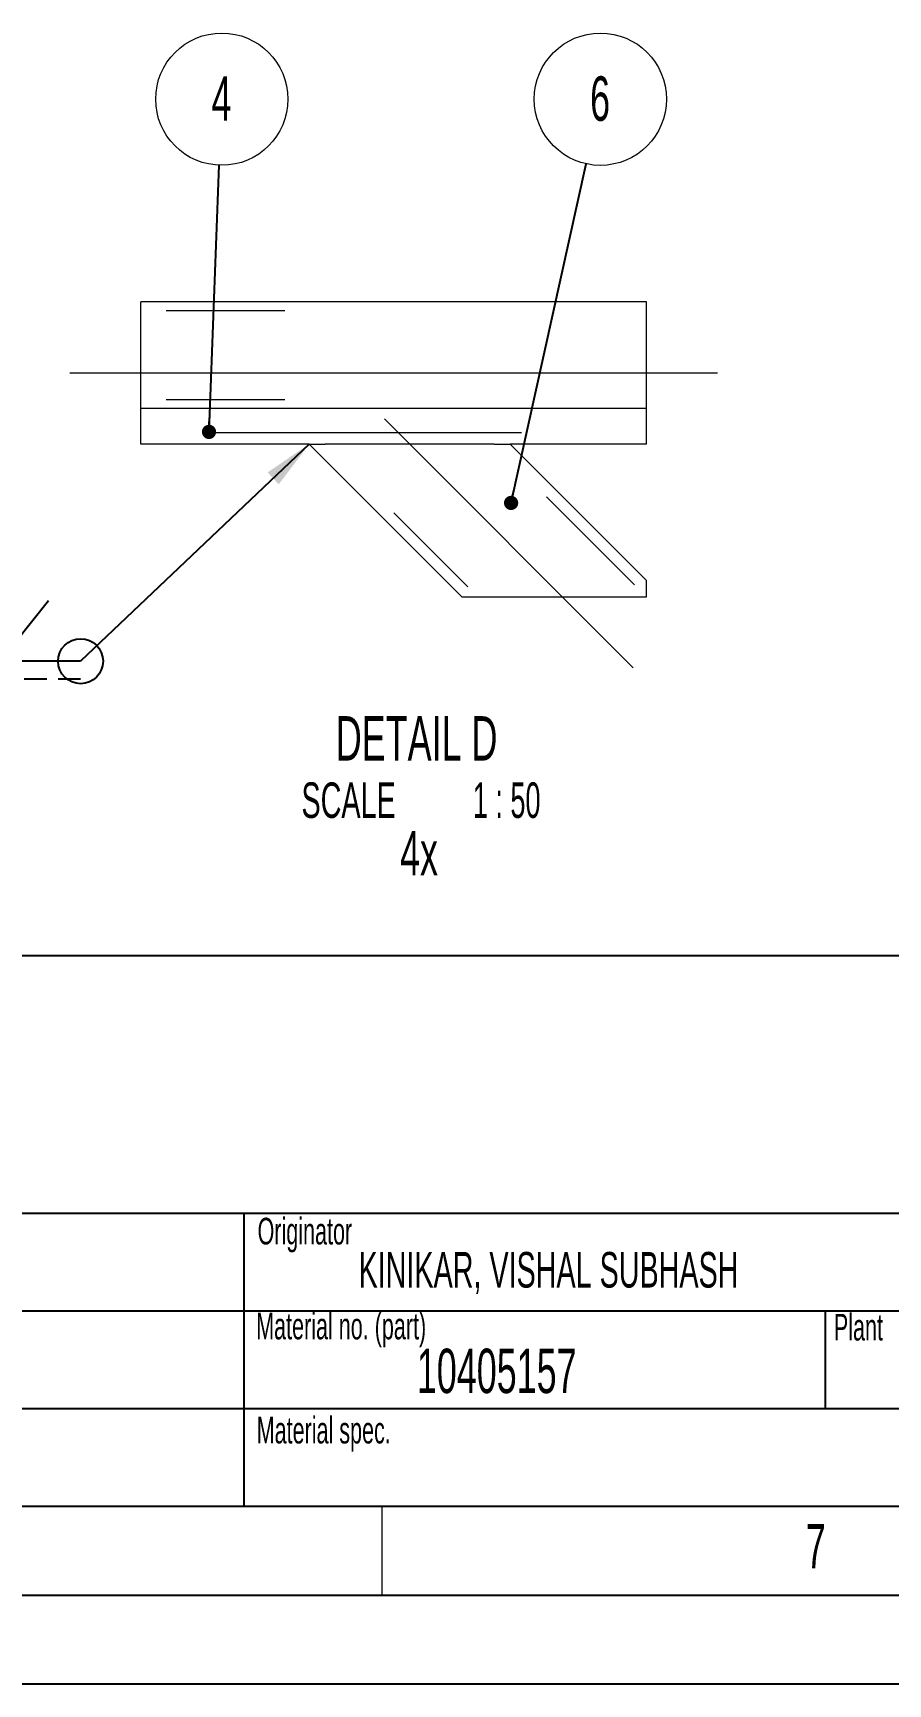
# Paper-space layout 'Sheet2' of a CAD drawing. Header units: millimetres. Extents: x 0 to 420, y 0 to 300.
# Drawn here: x 295.4 to 343.5, y 0 to 92.9 of the extents above; entities that cross this region are included whole.
import ezdxf
from ezdxf.enums import TextEntityAlignment as Align

# ---------------------------------------------------------------- set-up
doc = ezdxf.new("R2010")
doc.units = ezdxf.units.MM
doc.linetypes.add('CENTERX2', pattern=[20.32, 12.7, -2.54, 2.54, -2.54])
doc.linetypes.add('HIDDEN', pattern=[1.905, 1.27, -0.635])
doc.layers.add('BORDER', color=7, linetype='Continuous')
doc.layers.add('DIMS', color=7, linetype='Continuous')
doc.styles.add('SLDTEXTSTYLE0', font='TXT', dxfattribs={"width": 0.605})
doc.styles.add('SLDTEXTSTYLE2', font='TXT', dxfattribs={"width": 0.57})
doc.dimstyles.new('SLDDIMSTYLE0', dxfattribs={"dimtxt": 0.18, "dimasz": 0.8, "dimexe": 0, "dimexo": 0.0625, "dimgap": 0, "dimtad": 0, "dimtih": 1, "dimtoh": 1, "dimdec": 0, "dimrnd": 1e-09, "dimzin": 0, "dimdsep": 46, "dimtxsty": 'Standard', "dimblk1": 'DOT', "dimblk2": 'DOT', "dimsah": 1, "dimcen": 0.09, "dimadec": 0, "dimazin": 0, "dimtfac": 0.8, "dimtdec": 0, "dimtofl": 0, "dimtmove": 0, "dimatfit": 3, "dimldrblk": 'DOT', "dimfxl": 1, "dimfrac": 2, "dimtolj": 1, "dimtzin": 0, "dimarcsym": 0})
doc.dimstyles.new('SLDDIMSTYLE4', dxfattribs={"dimtxt": 0.18, "dimasz": 2.8, "dimexe": 0, "dimexo": 0.0625, "dimgap": 0, "dimtad": 0, "dimtih": 1, "dimtoh": 1, "dimdec": 0, "dimrnd": 1e-09, "dimzin": 0, "dimdsep": 46, "dimtxsty": 'Standard', "dimsah": 1, "dimcen": 0.09, "dimadec": 0, "dimazin": 0, "dimtfac": 2.8, "dimtdec": 0, "dimtofl": 0, "dimtmove": 0, "dimatfit": 3, "dimfxl": 1, "dimfrac": 2, "dimtolj": 1, "dimtzin": 0, "dimarcsym": 0})

# ---------------------------------------------------------------- blocks, each defined once
blk = doc.blocks.new('SW_NOTE_0_5')
at = {"color": 0, "linetype": 'Continuous', "lineweight": 0, "insert": (0, 3.87), "char_height": 3, "attachment_point": 1, "style": 'SLDTEXTSTYLE0'}
blk.add_mtext('Originator', dxfattribs=at)
blk = doc.blocks.new('SW_NOTE_0_6')
at = {"color": 0, "linetype": 'Continuous', "lineweight": 0, "insert": (0, 3.87), "char_height": 3, "attachment_point": 1, "style": 'SLDTEXTSTYLE0'}
blk.add_mtext('Material no. (part)', dxfattribs=at)
blk = doc.blocks.new('SW_NOTE_0_12')
at = {"color": 0, "linetype": 'Continuous', "lineweight": 0, "insert": (0, 3.87), "char_height": 3, "attachment_point": 1, "style": 'SLDTEXTSTYLE0'}
blk.add_mtext('Plant', dxfattribs=at)
blk = doc.blocks.new('SW_NOTE_0_17')
at = {"color": 0, "linetype": 'Continuous', "lineweight": 0, "insert": (0, 3.87), "char_height": 3, "attachment_point": 1, "style": 'SLDTEXTSTYLE0'}
blk.add_mtext('Material spec.', dxfattribs=at)
blk = doc.blocks.new('Title Block OSS Basic with PropInfo A3_v03')
at = {"color": 7, "linetype": 'Continuous', "lineweight": 25}
blk.add_line((227.77, 255.06), (525.77, 255.06), dxfattribs=at)
at = {"color": 7, "linetype": 'Continuous'}
for p, q in [((227.77, 226.06), (412.77, 226.06)), ((320.27, 215.46), (320.27, 226.06)), ((227.77, 215.06), (525.77, 215.06)), ((320.27, 193.06), (320.27, 215.46)), ((385.72, 215.06), (385.72, 204.06)), ((227.77, 204.06), (525.77, 204.06))]:
    blk.add_line(p, q, dxfattribs=at)
at = {"color": 7, "linetype": 'Continuous', "lineweight": 0}
for name, p in [('SW_NOTE_0_5', (321.78, 221.66)), ('SW_NOTE_0_6', (321.62, 210.98)), ('SW_NOTE_0_12', (386.7, 210.85)), ('SW_NOTE_0_17', (321.68, 199.26))]:
    blk.add_blockref(name, p, dxfattribs=at)
at = {"color": 7, "linetype": 'Continuous', "lineweight": 0, "style": 'SLDTEXTSTYLE0', "width": 0.605, "flags": 2}
for tag, height, p in [('AUTOATTR13', 5, (320.3, 251.41)), ('AUTOATTR14', 5, (320.34, 243.33)), ('AUTOATTR15', 5, (320.65, 235.45)), ('AUTOATTR12', 4, (273.8, 221.61)), ('AUTOATTR5', 4, (368.9, 221.64)), ('AUTOATTR4', 5, (436.08, 221.91)), ('AUTOATTR2', 5, (466.71, 221.96)), ('AUTOATTR6', 5, (354.72, 210.75)), ('AUTOATTR7', 5, (400.49, 210.89)), ('AUTOATTR3', 5, (436.09, 210.89)), ('AUTOATTR0', 5, (488.96, 210.78))]:
    blk.add_attdef(tag, text='', height=height, dxfattribs=at).set_placement(p, align=Align.TOP_CENTER)
at = {"color": 7, "linetype": 'Continuous', "lineweight": 0, "style": 'SLDTEXTSTYLE0', "width": 0.605}
for tag, height, p in [('ORIGINATOR', 4, (368.9, 221.64)), ('DOCUMENT_NO.', 5, (436.08, 221.91)), ('DOC._VER.', 5, (466.71, 221.96)), ('MATERIAL_NO.', 5, (354.72, 210.75)), ('PLANT', 5, (400.49, 210.89)), ('RELEASE_DATE', 5, (436.09, 210.89)), ('REASON_FOR_ISSUE', 5, (488.96, 210.78)), ('AUTOATTR16', 5, (510.72, 198.47))]:
    blk.add_attdef(tag, text='', height=height, dxfattribs=at).set_placement(p, align=Align.TOP_CENTER)
at = {"color": 7, "linetype": 'Continuous', "lineweight": 0, "style": 'SLDTEXTSTYLE0', "width": 0.605, "flags": 2}
blk.add_attdef('AUTOATTR17', text='', height=5, dxfattribs=at).set_placement((446.09, 198.46), align=Align.TOP_RIGHT)
at = {"color": 7, "linetype": 'Continuous', "lineweight": 0, "flags": 2}
for tag in ['AUTOATTR1', 'AUTOATTR8', 'AUTOATTR10', 'AUTOATTR11']:
    blk.add_attdef(tag, (0, 0), '', height=2.5, dxfattribs=at)
at = {"color": 7, "linetype": 'Continuous', "lineweight": 0}
blk.add_attdef('ECO_NO.', (0, 0), '', height=2.5, dxfattribs=at)
blk = doc.blocks.new('SW_NOTE_0_220')
at = {"color": 0, "linetype": 'Continuous', "lineweight": 0}
blk.add_circle((0.805, 3.635), 3.723, dxfattribs=at)
at = {"color": 0, "linetype": 'Continuous', "lineweight": 0, "insert": (0.787, 4.919), "char_height": 2.5, "attachment_point": 2, "style": 'SLDTEXTSTYLE0'}
blk.add_mtext('6', dxfattribs=at)
blk = doc.blocks.new('_Dot')
at = {"color": 0, "linetype": 'ByBlock', "lineweight": -2}
blk.add_line((-0.5, 0), (-1, 0), dxfattribs=at)
at = {"color": 0, "linetype": 'ByBlock', "const_width": 0.5}
blk.add_lwpolyline([(-0.25, 0, 1), (0.25, 0, 1)], format="xyb", close=True, dxfattribs=at)
blk = doc.blocks.new('SW_NOTE_0_221')
at = {"color": 0, "linetype": 'Continuous', "lineweight": 0}
blk.add_circle((0.143, 3.721), 3.723, dxfattribs=at)
at = {"color": 0, "linetype": 'Continuous', "lineweight": 0, "insert": (0.126, 5.005), "char_height": 2.5, "attachment_point": 2, "style": 'SLDTEXTSTYLE0'}
blk.add_mtext('4', dxfattribs=at)
blk = doc.blocks.new('SW_SYMBOL_WELD_BUSB')
at = {"layer": 'DIMS', "color": 0}
for q in [(200, 1000), (1000, 1000)]:
    blk.add_line((200, 0), q, dxfattribs=at)
blk = doc.blocks.new('SW_WELDSYMBOL_1')
at = {"layer": 'DIMS', "color": 0}
for p in [(-7.95, 1.758), (-7.95, -1.758), (0, 0)]:
    blk.add_line(p, (-6.192, 0), dxfattribs=at)
at = {"layer": 'DIMS', "color": 0, "linetype": 'HIDDEN'}
blk.add_line((0, -1), (-4.786, -1), dxfattribs=at)
at = {"layer": 'DIMS', "color": 0}
blk.add_circle((0, 0), 1.266, dxfattribs=at)
at = {"layer": 'DIMS', "color": 0, "xscale": 0.003410658394813324, "yscale": 0.003410658394813324, "zscale": 0.003410658394813324}
blk.add_blockref('SW_SYMBOL_WELD_BUSB', (-5.226, 0.011), dxfattribs=at)
at = {"layer": 'DIMS', "color": 0, "char_height": 2.6458, "attachment_point": 1, "style": 'SLDTEXTSTYLE0'}
for s, insert in [('INSP', (-19.848, 3.196)), ('CAT. B', (-19.793, -0.319))]:
    blk.add_mtext(s, dxfattribs=dict(at, insert=insert))

psp = doc.layouts.new('Sheet2')

# ---------------------------------------------------------------- linework, layer by layer
at = {"color": 7, "linetype": 'Continuous', "lineweight": 18}
for p, q in [((301.4217489, 69.7769076), (301.4217489, 77.7769071)), ((329.9083107, 77.7769071), (301.4217489, 77.7769071)), ((329.9083107, 77.7769024), (301.4217489, 77.7769024)), ((309.5457049, 77.2769005), (302.8553882, 77.2769005)), ((329.9083107, 69.7769076), (329.9083107, 77.7769071)), ((329.9083107, 71.7769033), (301.4217489, 71.7769033)), ((309.5457049, 72.2769028), (302.8553882, 72.2769028)), ((310.9124916, 69.7769076), (301.4217489, 69.7769076)), ((322.8740278, 70.4169065), (305.2074452, 70.4169065)), ((310.9124916, 69.7769076), (319.4997089, 61.1896951)), ((310.9124916, 69.7769076), (311.8175857, 69.7769076)), ((321.3211029, 69.7769076), (311.8175857, 69.7769076)), ((321.3211029, 69.7769076), (322.226197, 69.7769076)), ((329.9083107, 69.7769076), (322.226197, 69.7769076)), ((322.226197, 69.7769076), (329.9083107, 62.094794)), ((324.2839935, 66.8140101), (329.2409809, 61.8570246)), ((315.6815667, 65.912924), (319.8443786, 61.7501103))]:
    psp.add_line(p, q, dxfattribs=at)
at = {"color": 7, "linetype": 'CENTERX2', "lineweight": 18, "ltscale": 4}
for p, q in [((333.9083164, 73.7769038), (297.421748, 73.7769038)), ((315.1551311, 71.1911208), (329.1565578, 57.1896941))]:
    psp.add_line(p, q, dxfattribs=at)
at = {"color": 7, "linetype": 'Continuous', "lineweight": 18, "flags": 128}
psp.add_lwpolyline([(319.4997089, 61.1896951), (320.4047935, 61.1896951), (329.9083107, 61.1896951), (329.9083107, 61.1896951), (329.9083107, 62.094794)], dxfattribs=at)
at = {"layer": 'BORDER', "lineweight": 25}
psp.add_line((20, 10), (410, 10), dxfattribs=at)
at = {"layer": 'BORDER', "color": 7, "linetype": 'Continuous', "lineweight": 18}
psp.add_line((315, 10), (315, 5), dxfattribs=at)
at = {"layer": 'BORDER'}
for p, q in [((15, 5), (415.1433025, 5)), ((0, 0), (420, 0))]:
    psp.add_line(p, q, dxfattribs=at)

# ---------------------------------------------------------------- block references
at = {"color": 7, "linetype": 'Continuous', "lineweight": 0}
for name, p in [('SW_NOTE_0_221', (305.8451616, 85.4677795)), ('SW_NOTE_0_220', (326.5079182, 85.5530092))]:
    psp.add_blockref(name, p, dxfattribs=at)
at = {"color": 7, "linetype": 'Continuous'}
ref = psp.add_blockref('Title Block OSS Basic with PropInfo A3_v03', (147.1135526, -86.5294094), dxfattribs=dict(at, xscale=0.5, yscale=0.5, zscale=0.5))
ref.add_attrib('ORIGINATOR', 'KINIKAR, VISHAL SUBHASH', dxfattribs={"color": 7, "linetype": 'Continuous', "lineweight": 0, "height": 2, "style": 'SLDTEXTSTYLE0', "width": 0.605}).set_placement((313.6901113, 21.7107704), align=Align.BOTTOM_LEFT)
ref.add_attrib('MATERIAL_NO.', '10405157', dxfattribs={"color": 7, "linetype": 'Continuous', "lineweight": 0, "height": 2.5, "style": 'SLDTEXTSTYLE0', "width": 0.605}).set_placement((316.9741622, 15.6207168), align=Align.BOTTOM_LEFT)
at = {"layer": 'DIMS'}
psp.add_blockref('SW_WELDSYMBOL_1', (298.0367163, 57.5576828), dxfattribs=at)

# ---------------------------------------------------------------- texts
at = {"color": 7, "linetype": 'Continuous', "lineweight": 0, "attachment_point": 2}
for s, insert, char_height, style in [('DETAIL D', (316.9625065, 54.4668797), 2.5, 'SLDTEXTSTYLE0'), ('SCALE', (313.1305617, 50.7390127), 2, 'SLDTEXTSTYLE0'), ('1 : 50', (322.0340337, 50.7390127), 2, 'SLDTEXTSTYLE2'), ('4x', (317.0961865, 48.0085465), 2.5, 'SLDTEXTSTYLE0')]:
    psp.add_mtext(s, dxfattribs=dict(at, insert=insert, char_height=char_height, style=style))
at = {"layer": 'BORDER', "insert": (338.8779067, 9.002133), "char_height": 2.5, "attachment_point": 1, "style": 'SLDTEXTSTYLE0'}
psp.add_mtext('7', dxfattribs=at)

# ---------------------------------------------------------------- leaders
at = {"color": 7, "linetype": 'Continuous', "lineweight": 0}
for points in [[(322.2835195, 66.466925), (326.5079182, 85.5530092)], [(305.2678789, 70.4638655), (305.8451616, 85.4677795)]]:
    psp.add_leader(points, dimstyle='SLDDIMSTYLE0', dxfattribs=at)
at = {"layer": 'DIMS'}
psp.add_leader([(310.9124889, 69.7769068), (298.0367163, 57.5576828)], dimstyle='SLDDIMSTYLE4', dxfattribs=at)

doc.saveas('drawing.dxf')
